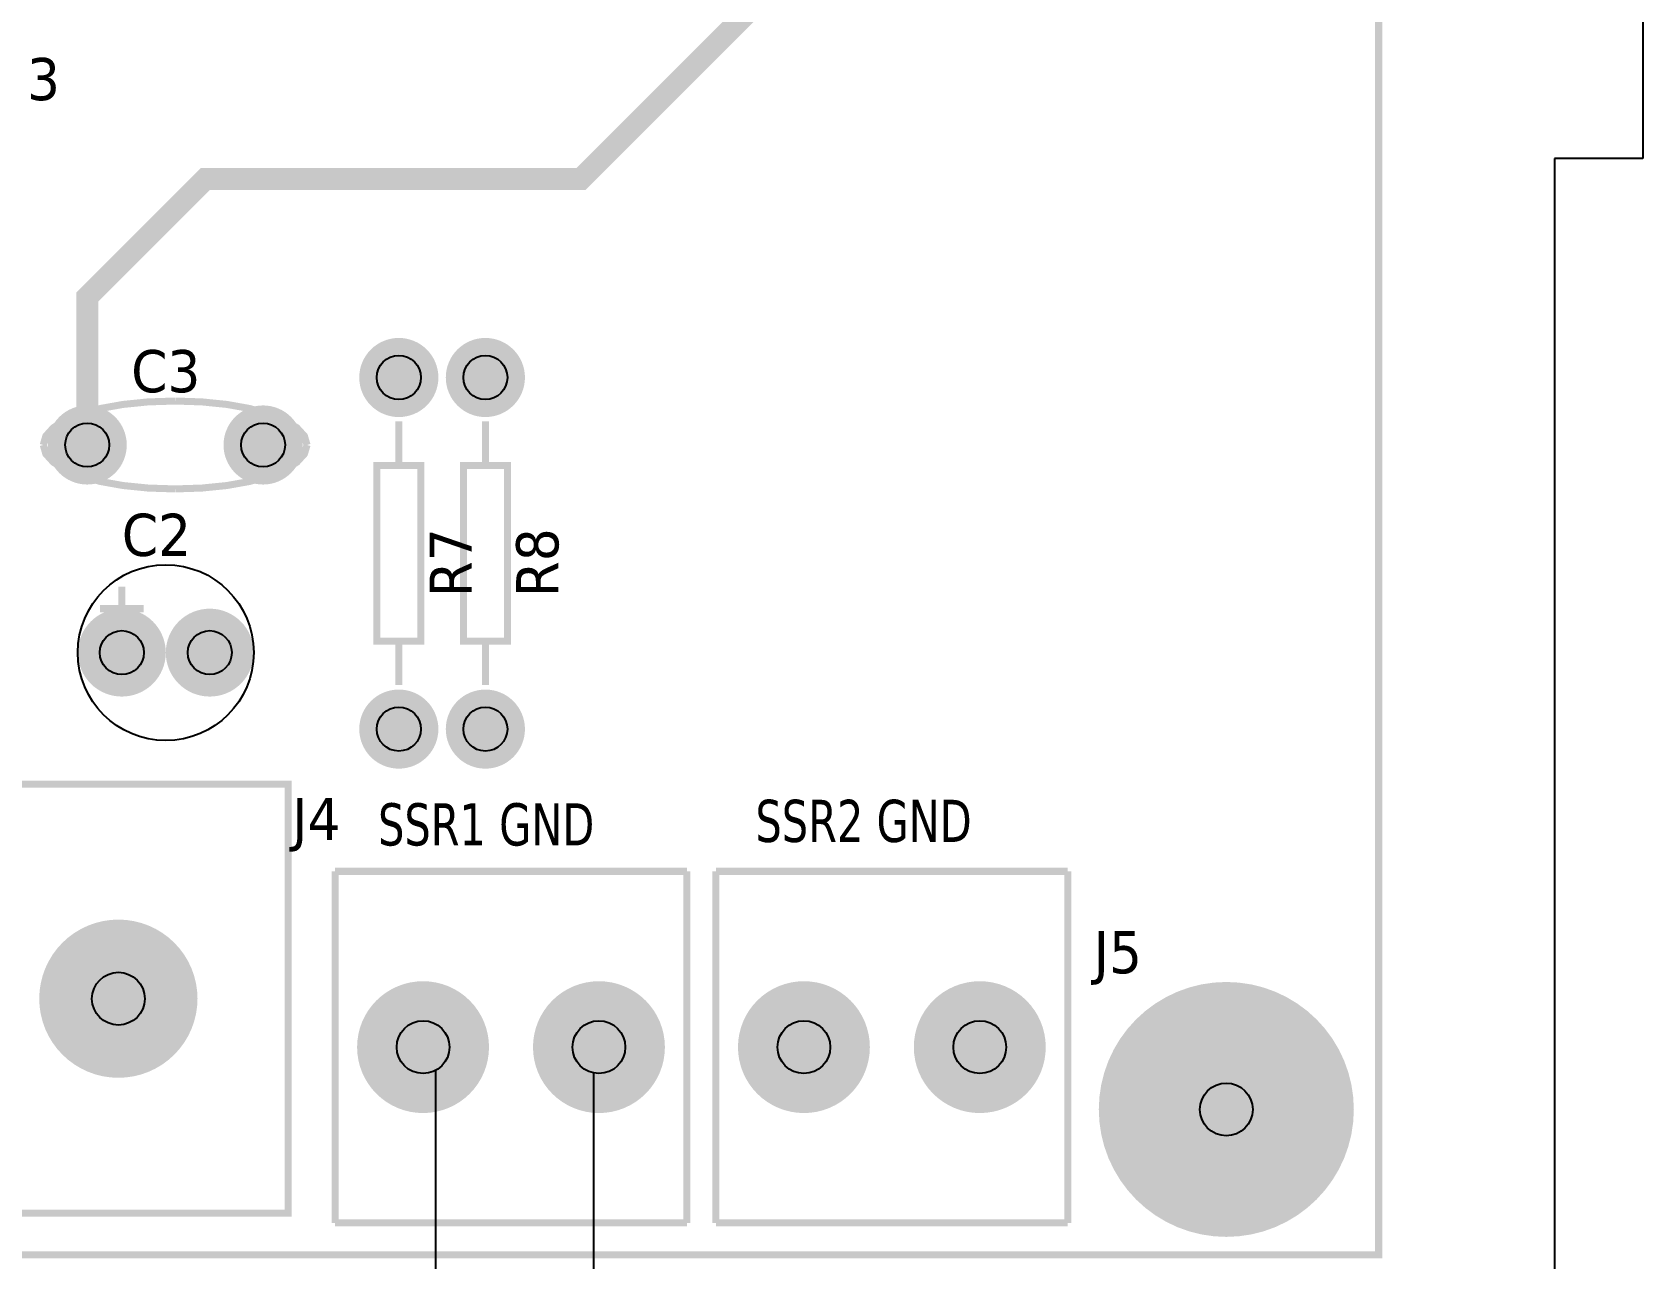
# Model space of a CAD drawing. Header units: millimetres. Extents: x 123.5 to 144.3, y 105.4 to 121.6.
# Drawn here: x 130.905 to 132.774, y 114.474 to 115.897 of the extents above; entities that cross this region are included whole.
import ezdxf

# ---------------------------------------------------------------- set-up
doc = ezdxf.new("R2010")
doc.units = ezdxf.units.MM
doc.layers.add('DESC', color=250, linetype='Continuous')
doc.layers.add('WIRES', color=7, linetype='Continuous')
doc.styles.get("Standard").update_dxf_attribs({"font": 'tahoma.ttf'})

# ---------------------------------------------------------------- blocks, each defined once
blk = doc.blocks.new('EPAD')
at = {"const_width": 0.5}
blk.add_lwpolyline([(-0.25, 0, 1), (0.25, 0, 1)], format="xyb", close=True, dxfattribs=at)
blk = doc.blocks.new('Tarjeta mufla')
for points, const_width in [([(146.2095582771173, 112.4205889344294), (150.1229442771173, 112.4205889344294), (150.1229442771173, 115.5111409344294), (146.2095582771173, 115.5111409344294), (146.2095582771173, 112.4205889344294)], 0.008), ([(146.2095582771173, 112.4205889344294), (150.1229442771173, 112.4205889344294), (150.1229442771173, 115.5111409344294), (146.2095582771173, 115.5111409344294), (146.2095582771173, 112.4205889344294)], 0.008), ([(146.2095582771173, 112.4205889344294), (150.1229442771173, 112.4205889344294), (150.1229442771173, 115.5111409344294), (146.2095582771173, 115.5111409344294), (146.2095582771173, 112.4205889344294)], 0.008), ([(148.6544402771173, 113.3418489344294), (148.6544402771173, 113.5100429344294), (148.7888822771172, 113.6444849344294), (149.2159662771172, 113.6444849344294), (149.9659662771172, 114.3944849344294), (149.9659662771172, 114.8053389344294), (149.8536682771172, 114.9176369344294)], 0.025), ([(148.6044402771172, 113.3418489344294), (148.6073992771173, 113.3520369344294), (148.6159242771172, 113.3614739344294), (148.6294892771172, 113.3699739344294), (148.6475652771173, 113.3773489344294), (148.6696262771173, 113.3834119344294), (148.6951432771172, 113.3879739344294), (148.7235902771172, 113.3908489344294), (148.7544402771173, 113.3918489344294)], 0.008), ([(148.6044402771172, 113.3418489344294), (148.6073992771173, 113.3520369344294), (148.6159242771172, 113.3614739344294), (148.6294892771172, 113.3699739344294), (148.6475652771173, 113.3773489344294), (148.6696262771173, 113.3834119344294), (148.6951432771172, 113.3879739344294), (148.7235902771172, 113.3908489344294), (148.7544402771173, 113.3918489344294)], 0.008), ([(148.6044402771172, 113.3418489344294), (148.6073992771173, 113.3520369344294), (148.6159242771172, 113.3614739344294), (148.6294892771172, 113.3699739344294), (148.6475652771173, 113.3773489344294), (148.6696262771173, 113.3834119344294), (148.6951432771172, 113.3879739344294), (148.7235902771172, 113.3908489344294), (148.7544402771173, 113.3918489344294)], 0.008), ([(148.9044402771173, 113.3418489344294), (148.9014402771172, 113.3520369344294), (148.8928152771173, 113.3614739344294), (148.8791272771172, 113.3699739344294), (148.8609402771172, 113.3773489344294), (148.8388152771172, 113.3834119344294), (148.8133152771173, 113.3879739344294), (148.7850032771173, 113.3908489344294), (148.7544402771173, 113.3918489344294)], 0.008), ([(148.9044402771173, 113.3418489344294), (148.9014402771172, 113.3520369344294), (148.8928152771173, 113.3614739344294), (148.8791272771172, 113.3699739344294), (148.8609402771172, 113.3773489344294), (148.8388152771172, 113.3834119344294), (148.8133152771173, 113.3879739344294), (148.7850032771173, 113.3908489344294), (148.7544402771173, 113.3918489344294)], 0.008), ([(148.9044402771173, 113.3418489344294), (148.9014402771172, 113.3520369344294), (148.8928152771173, 113.3614739344294), (148.8791272771172, 113.3699739344294), (148.8609402771172, 113.3773489344294), (148.8388152771172, 113.3834119344294), (148.8133152771173, 113.3879739344294), (148.7850032771173, 113.3908489344294), (148.7544402771173, 113.3918489344294)], 0.008), ([(149.0087712771172, 113.3686209344294), (149.0087712771172, 113.3186209344294)], 0.008), ([(149.0087712771172, 113.3686209344294), (149.0087712771172, 113.3186209344294)], 0.008), ([(149.0087712771172, 113.3686209344294), (149.0087712771172, 113.3186209344294)], 0.008), ([(149.1071962771173, 113.3686209344294), (149.1071962771173, 113.3186209344294)], 0.008), ([(149.1071962771173, 113.3686209344294), (149.1071962771173, 113.3186209344294)], 0.008), ([(149.1071962771173, 113.3686209344294), (149.1071962771173, 113.3186209344294)], 0.008), ([(148.6044402771172, 113.3418489344294), (148.6073992771173, 113.3316619344294), (148.6159242771172, 113.3222239344294), (148.6294892771172, 113.3137239344294), (148.6475652771173, 113.3063489344294), (148.6696262771173, 113.3002869344294), (148.6951432771172, 113.2957239344294), (148.7235902771172, 113.2928489344294), (148.7544402771173, 113.2918489344294)], 0.008), ([(148.6044402771172, 113.3418489344294), (148.6073992771173, 113.3316619344294), (148.6159242771172, 113.3222239344294), (148.6294892771172, 113.3137239344294), (148.6475652771173, 113.3063489344294), (148.6696262771173, 113.3002869344294), (148.6951432771172, 113.2957239344294), (148.7235902771172, 113.2928489344294), (148.7544402771173, 113.2918489344294)], 0.008), ([(148.6044402771172, 113.3418489344294), (148.6073992771173, 113.3316619344294), (148.6159242771172, 113.3222239344294), (148.6294892771172, 113.3137239344294), (148.6475652771173, 113.3063489344294), (148.6696262771173, 113.3002869344294), (148.6951432771172, 113.2957239344294), (148.7235902771172, 113.2928489344294), (148.7544402771173, 113.2918489344294)], 0.008), ([(148.9044402771173, 113.3418489344294), (148.9014402771172, 113.3316619344294), (148.8928152771173, 113.3222239344294), (148.8791272771172, 113.3137239344294), (148.8609402771172, 113.3063489344294), (148.8388152771172, 113.3002869344294), (148.8133152771173, 113.2957239344294), (148.7850032771173, 113.2928489344294), (148.7544402771173, 113.2918489344294)], 0.008), ([(148.9044402771173, 113.3418489344294), (148.9014402771172, 113.3316619344294), (148.8928152771173, 113.3222239344294), (148.8791272771172, 113.3137239344294), (148.8609402771172, 113.3063489344294), (148.8388152771172, 113.3002869344294), (148.8133152771173, 113.2957239344294), (148.7850032771173, 113.2928489344294), (148.7544402771173, 113.2918489344294)], 0.008), ([(148.9044402771173, 113.3418489344294), (148.9014402771172, 113.3316619344294), (148.8928152771173, 113.3222239344294), (148.8791272771172, 113.3137239344294), (148.8609402771172, 113.3063489344294), (148.8388152771172, 113.3002869344294), (148.8133152771173, 113.2957239344294), (148.7850032771173, 113.2928489344294), (148.7544402771173, 113.2918489344294)], 0.008), ([(148.9837712771173, 113.1186209344294), (149.0337712771172, 113.1186209344294), (149.0337712771172, 113.3186209344294), (148.9837712771173, 113.3186209344294), (148.9837712771173, 113.1186209344294)], 0.008), ([(148.9837712771173, 113.1186209344294), (149.0337712771172, 113.1186209344294), (149.0337712771172, 113.3186209344294), (148.9837712771173, 113.3186209344294), (148.9837712771173, 113.1186209344294)], 0.008), ([(148.9837712771173, 113.1186209344294), (149.0337712771172, 113.1186209344294), (149.0337712771172, 113.3186209344294), (148.9837712771173, 113.3186209344294), (148.9837712771173, 113.1186209344294)], 0.008), ([(149.0821962771172, 113.1186209344294), (149.1321962771173, 113.1186209344294), (149.1321962771173, 113.3186209344294), (149.0821962771172, 113.3186209344294), (149.0821962771172, 113.1186209344294)], 0.008), ([(149.0821962771172, 113.1186209344294), (149.1321962771173, 113.1186209344294), (149.1321962771173, 113.3186209344294), (149.0821962771172, 113.3186209344294), (149.0821962771172, 113.1186209344294)], 0.008), ([(149.0821962771172, 113.1186209344294), (149.1321962771173, 113.1186209344294), (149.1321962771173, 113.3186209344294), (149.0821962771172, 113.3186209344294), (149.0821962771172, 113.1186209344294)], 0.008), ([(148.6938102771173, 113.1806289344294), (148.6938102771173, 113.1306289344294)], 0.008), ([(148.6938102771173, 113.1806289344294), (148.6938102771173, 113.1306289344294)], 0.008), ([(148.6938102771173, 113.1806289344294), (148.6938102771173, 113.1306289344294)], 0.008), ([(148.6688102771172, 113.1556289344294), (148.7188102771173, 113.1556289344294)], 0.008), ([(148.6688102771172, 113.1556289344294), (148.7188102771173, 113.1556289344294)], 0.008), ([(148.6688102771172, 113.1556289344294), (148.7188102771173, 113.1556289344294)], 0.008), ([(149.0087712771172, 113.1186209344294), (149.0087712771172, 113.0686209344294)], 0.008), ([(149.0087712771172, 113.1186209344294), (149.0087712771172, 113.0686209344294)], 0.008), ([(149.0087712771172, 113.1186209344294), (149.0087712771172, 113.0686209344294)], 0.008), ([(149.1071962771173, 113.1186209344294), (149.1071962771173, 113.0686209344294)], 0.008), ([(149.1071962771173, 113.1186209344294), (149.1071962771173, 113.0686209344294)], 0.008), ([(149.1071962771173, 113.1186209344294), (149.1071962771173, 113.0686209344294)], 0.008), ([(147.5048342771173, 112.4678339344294), (148.8827862771172, 112.4678339344294), (148.8827862771172, 112.9560219344294), (147.5048342771173, 112.9560219344294), (147.5048342771173, 112.4678339344294)], 0.008), ([(147.5048342771173, 112.4678339344294), (148.8827862771172, 112.4678339344294), (148.8827862771172, 112.9560219344294), (147.5048342771173, 112.9560219344294), (147.5048342771173, 112.4678339344294)], 0.008), ([(147.5048342771173, 112.4678339344294), (148.8827862771172, 112.4678339344294), (148.8827862771172, 112.9560219344294), (147.5048342771173, 112.9560219344294), (147.5048342771173, 112.4678339344294)], 0.008), ([(148.9363302771172, 112.8568099344294), (148.9363302771172, 112.4568099344294)], 0.008), ([(148.9363302771172, 112.8568099344294), (149.3363302771172, 112.8568099344294)], 0.008), ([(148.9363302771172, 112.8568099344294), (148.9363302771172, 112.4568099344294)], 0.008), ([(148.9363302771172, 112.8568099344294), (149.3363302771172, 112.8568099344294)], 0.008), ([(148.9363302771172, 112.8568099344294), (148.9363302771172, 112.4568099344294)], 0.008), ([(148.9363302771172, 112.8568099344294), (149.3363302771172, 112.8568099344294)], 0.008), ([(149.3363302771172, 112.8568099344294), (149.3363302771172, 112.4568099344294)], 0.008), ([(149.3363302771172, 112.8568099344294), (149.3363302771172, 112.4568099344294)], 0.008), ([(149.3363302771172, 112.8568099344294), (149.3363302771172, 112.4568099344294)], 0.008), ([(149.3694012771172, 112.8568099344294), (149.3694012771172, 112.4568099344294)], 0.008), ([(149.3694012771172, 112.8568099344294), (149.7694012771173, 112.8568099344294)], 0.008), ([(149.3694012771172, 112.8568099344294), (149.3694012771172, 112.4568099344294)], 0.008), ([(149.3694012771172, 112.8568099344294), (149.7694012771173, 112.8568099344294)], 0.008), ([(149.3694012771172, 112.8568099344294), (149.3694012771172, 112.4568099344294)], 0.008), ([(149.3694012771172, 112.8568099344294), (149.7694012771173, 112.8568099344294)], 0.008), ([(149.7694012771173, 112.8568099344294), (149.7694012771173, 112.4568099344294)], 0.008), ([(149.7694012771173, 112.8568099344294), (149.7694012771173, 112.4568099344294)], 0.008), ([(149.7694012771173, 112.8568099344294), (149.7694012771173, 112.4568099344294)], 0.008), ([(148.9363302771172, 112.4568099344294), (149.3363302771172, 112.4568099344294)], 0.008), ([(148.9363302771172, 112.4568099344294), (149.3363302771172, 112.4568099344294)], 0.008), ([(148.9363302771172, 112.4568099344294), (149.3363302771172, 112.4568099344294)], 0.008), ([(149.3694012771172, 112.4568099344294), (149.7694012771173, 112.4568099344294)], 0.008), ([(149.3694012771172, 112.4568099344294), (149.7694012771173, 112.4568099344294)], 0.008), ([(149.3694012771172, 112.4568099344294), (149.7694012771173, 112.4568099344294)], 0.008)]:
    blk.add_lwpolyline(points, dxfattribs=dict(const_width=const_width))
for centre, radius in [((149.0087712771172, 113.4186209344294), 0.025), ((149.1071962771173, 113.4186209344294), 0.025), ((148.6544402771173, 113.3418489344294), 0.025), ((148.8544402771172, 113.3418489344294), 0.025), ((148.7438102771172, 113.1056289344294), 0.1), ((148.7438102771172, 113.1056289344294), 0.1), ((148.7438102771172, 113.1056289344294), 0.1), ((148.6938102771173, 113.1056289344294), 0.025), ((148.7938102771172, 113.1056289344294), 0.025), ((149.0087712771172, 113.0186209344294), 0.025), ((149.1071962771173, 113.0186209344294), 0.025), ((148.6898732771172, 112.7119279344294), 0.03), ((149.0363302771173, 112.6568099344294), 0.03), ((149.2363302771172, 112.6568099344294), 0.03), ((149.4694012771172, 112.6568099344294), 0.03), ((149.6694012771173, 112.6568099344294), 0.03), ((149.9497162771173, 112.5859439344294), 0.03)]:
    blk.add_circle(centre, radius)
for p, xscale, yscale in [((149.0087712771172, 113.4186209344294), 0.09, 0.09), ((149.0087712771172, 113.4186209344294), 0.07, 0.07), ((149.1071962771173, 113.4186209344294), 0.09, 0.09), ((149.1071962771173, 113.4186209344294), 0.07, 0.07), ((148.6544402771173, 113.3418489344294), 0.09, 0.09), ((148.8544402771172, 113.3418489344294), 0.09, 0.09), ((148.6544402771173, 113.3418489344294), 0.07, 0.07), ((148.8544402771172, 113.3418489344294), 0.07, 0.07), ((148.6938102771173, 113.1056289344294), 0.1, 0.1), ((148.6938102771173, 113.1056289344294), 0.08, 0.08), ((148.7938102771172, 113.1056289344294), 0.1, 0.1), ((148.7938102771172, 113.1056289344294), 0.08, 0.08), ((149.0087712771172, 113.0186209344294), 0.09, 0.09), ((149.0087712771172, 113.0186209344294), 0.07, 0.07), ((149.1071962771173, 113.0186209344294), 0.09, 0.09), ((149.1071962771173, 113.0186209344294), 0.07, 0.07), ((148.6898732771172, 112.7119279344294), 0.18, 0.18), ((148.6898732771172, 112.7119279344294), 0.15, 0.15), ((149.0363302771173, 112.6568099344294), 0.15, 0.15), ((149.2363302771172, 112.6568099344294), 0.15, 0.15), ((149.4694012771172, 112.6568099344294), 0.15, 0.15), ((149.6694012771173, 112.6568099344294), 0.15, 0.15), ((149.9497162771173, 112.5859439344294), 0.29, 0.29), ((149.0363302771173, 112.6568099344294), 0.12, 0.12), ((149.2363302771172, 112.6568099344294), 0.12, 0.12), ((149.4694012771172, 112.6568099344294), 0.12, 0.12), ((149.6694012771173, 112.6568099344294), 0.12, 0.12), ((149.9497162771173, 112.5859439344294), 0.25, 0.25)]:
    blk.add_blockref('EPAD', p, dxfattribs=dict(xscale=xscale, yscale=yscale))
for s, width, p in [('J3', 1.041667, (148.5686132771172, 113.7341329344294)), ('J3', 1.041667, (148.5686132771172, 113.7341329344294)), ('J3', 1.041667, (148.5686132771172, 113.7341329344294)), ('C3', 1.041667, (148.7044402771172, 113.4018489344294)), ('C3', 1.041667, (148.7044402771172, 113.4018489344294)), ('C3', 1.041667, (148.7044402771172, 113.4018489344294)), ('C2', 1.041667, (148.6938102771173, 113.2156289344294)), ('C2', 1.041667, (148.6938102771173, 113.2156289344294)), ('C2', 1.041667, (148.6938102771173, 113.2156289344294)), ('J4', 1.041667, (148.8874902771173, 112.8923799344294)), ('J4', 1.041667, (148.8874902771173, 112.8923799344294)), ('J4', 1.041667, (148.8874902771173, 112.8923799344294)), ('SSR1 GND', 0.833333, (148.9851492771172, 112.8862739344294)), ('SSR1 GND', 0.833333, (148.9851492771172, 112.8862739344294)), ('SSR1 GND', 0.833333, (148.9851492771172, 112.8862739344294)), ('SSR2 GND', 0.833333, (149.4142822771173, 112.8902109344294)), ('SSR2 GND', 0.833333, (149.4142822771173, 112.8902109344294)), ('SSR2 GND', 0.833333, (149.4142822771173, 112.8902109344294)), ('J5', 1.041667, (149.7989282771173, 112.7408259344294)), ('J5', 1.041667, (149.7989282771173, 112.7408259344294)), ('J5', 1.041667, (149.7989282771173, 112.7408259344294))]:
    blk.add_text(s, height=0.048, dxfattribs=dict(width=width)).set_placement(p)
at = {"width": 1.041667}
for s, p in [('R7', (149.0917712771173, 113.1686209344294)), ('R7', (149.0917712771173, 113.1686209344294)), ('R7', (149.0917712771173, 113.1686209344294)), ('R8', (149.1901962771173, 113.1686209344294)), ('R8', (149.1901962771173, 113.1686209344294)), ('R8', (149.1901962771173, 113.1686209344294))]:
    blk.add_text(s, height=0.048, rotation=90, dxfattribs=at).set_placement(p)

msp = doc.modelspace()

# ---------------------------------------------------------------- linework, layer by layer
at = {"layer": 'WIRES'}
for p, q in [((132.773728005568, 117.7912108268457), (132.773728005568, 115.7507552084016)), ((132.773728005568, 115.7507552084016), (132.6712593409329, 115.7507552084016)), ((132.6712593409329, 115.7507552084016), (132.6712593409329, 114.1102995899574)), ((131.3732773849608, 114.6923697475969), (131.3732773849608, 113.8602995899574)), ((131.5563496578317, 114.6893317832604), (131.5563496578317, 114.1102995899574))]:
    msp.add_line(p, q, dxfattribs=at)

# ---------------------------------------------------------------- block references
at = {"layer": 'DESC', "xscale": 1.020266282160534, "yscale": 1.020266282160534, "zscale": 1.020266282160534}
msp.add_blockref('Tarjeta mufla', (-20.69807046284593, -0.2206762661649435), dxfattribs=at)

doc.saveas('drawing.dxf')
